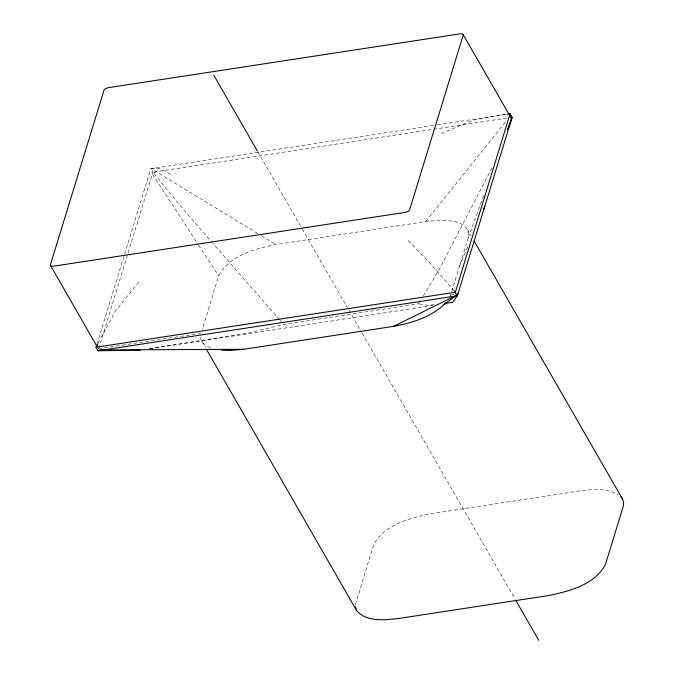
<?xml version="1.0" encoding="UTF-8"?>
<svg xmlns="http://www.w3.org/2000/svg" width="674" height="674" viewBox="0 0 674 674"><rect width="100%" height="100%" fill="white"/><g stroke="black" fill="none" stroke-linecap="round" stroke-linejoin="round"><path stroke-width="0.51" stroke-dasharray="3.37 2.53" d="M355.425 604.62L373.522 545.005C384.129 524.591 409.674 518.045 430.602 513.765L580.541 490.815C592.994 489.257 606.861 488.111 618.159 494.623M451.757 291.497L468.304 237.577C470.562 216.75 438.681 220.204 425.724 221.586L275.784 244.527C254.865 248.807 229.312 255.353 218.705 275.776L202.158 329.704M98.707 348.719L201.054 333.293M96.972 344.229L124.361 254.966M124.673 253.955L150.833 168.702L436.39 125.002M98.682 348.744L152.855 172.224L150.833 168.702L159.241 168.23L171.693 174.777M449.802 297.251L451.538 292.221M468.304 237.577L484.48 193.286M459.483 266.331L468.447 245.1M491.953 168.003L439.077 269.676L423.398 295.718M98.033 343.529L115.414 311.059L138.819 281.901M149.468 348.736L248.487 332.872L283.805 324.421L418.529 303.806L420.155 301.109M425.724 221.586L506.241 121.008M441.15 133.536L473.611 120.115L507.067 114.251M450.653 295.094L455.27 294.108M437.426 124.842L508.036 114.032M506.941 118.026L152.855 172.224L181.955 207.727L212.125 242.556M149.569 348.803L432.716 305.465M434.216 304.648L428.125 305.381L418.529 303.806M210.524 347.759C205.949 346.074 201.088 342.729 200.574 337.463M257.797 233.583L156.174 171.71L153.318 172.915A2.915 1.752 -29.9 0 0 152.349 174.027L198.055 244.333M261.394 235.774L275.784 244.527M408.276 240.66L429.785 262.944L453.257 289.871M279.626 319.754L212.807 243.348M280.325 320.529L282.406 322.871M198.628 245.21L218.705 275.776M467.478 229.413L471.151 235.807M257.78 151.701L301.809 228.267M302.331 229.177L348.458 309.4M348.989 310.31L361.567 332.189M362.09 333.099L515.147 599.279M201.888 341.457L205.511 347.759"/><path stroke-width="1.01" d="M96.66 345.231L96.045 347.236L98.067 350.758L140.184 350.227M508.036 114.032L510.108 113.712L512.13 117.234L457.351 295.768L452.49 302.441L444.368 303.418M458.042 293.519L457.848 293.965A2.932 1.761 -29.9 0 1 456.888 295.077L444.031 304.463M507.851 129.324L511.524 119.054A2.932 1.761 -29.9 0 0 511.187 118.144L511.018 118.009M507.724 129.063L512.13 117.234M483.519 209.395L484.741 206.497M97.536 344.456L96.045 347.236L455.329 292.246L510.108 113.712L508.086 114.075M445.615 303.106C431.807 316.797 412.328 323.04 393.574 326.342L243.634 349.292L230.205 350.472L221.561 350.151M456.618 295.271L393.574 326.342M98.067 350.758L457.351 295.768L453.947 290.663M243.634 349.292L99.196 349.974M620.88 496.814C623.425 499.426 624.259 503.36 623.121 506.806L605.471 564.332C594.864 584.746 569.319 591.292 548.392 595.572L398.452 618.521C384.702 619.928 366.799 622.313 356.706 610.686L207.07 350.463M511.423 118.464L463.198 34.677M474.294 241.284L622.287 498.65M213.751 75.126L257.257 150.782M515.677 600.189L538.737 640.3M50.432 265.362L97.225 346.798M356.706 610.686L355.383 606.701M50.415 264.747L50.39 264.966A2.915 1.752 -29.9 0 0 50.744 265.876L53.094 266.272L405.782 212.293L408.604 211.105A2.932 1.761 -29.9 0 0 409.565 209.993L463.24 35.082A2.932 1.761 -29.9 0 0 462.895 34.163L460.569 33.759L107.882 87.738L105.034 88.934A2.915 1.752 -29.9 0 0 104.066 90.046L50.415 264.747"/></g></svg>
